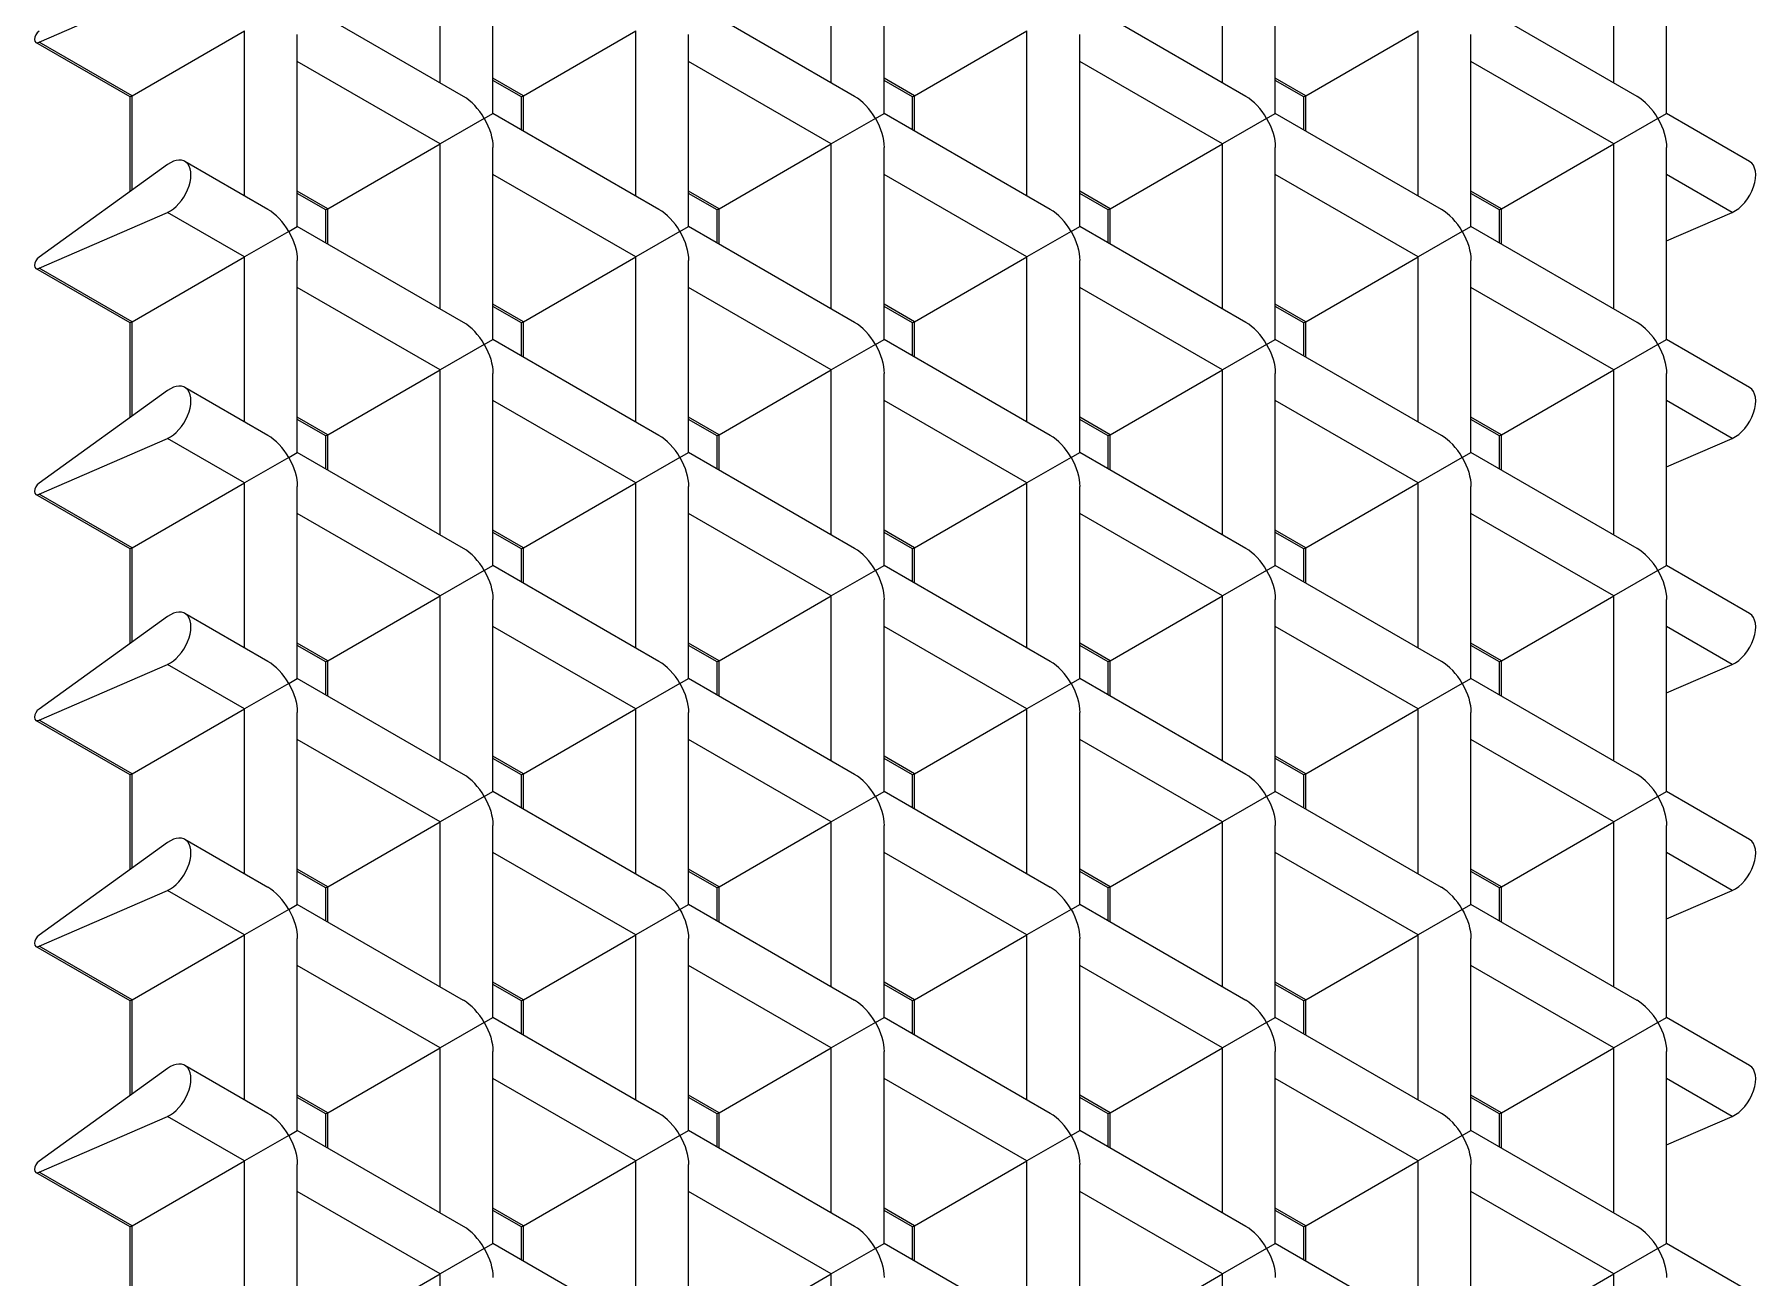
# Model space of a CAD drawing. Header units: millimetres. Extents: x 2813 to 4236, y 547 to 1552.
# Drawn here: x 3612 to 3845.6, y 1057.6 to 1226 of the extents above; entities that cross this region are included whole.
import ezdxf

# ---------------------------------------------------------------- set-up
doc = ezdxf.new("R2010")
doc.units = ezdxf.units.MM

msp = doc.modelspace()

# ---------------------------------------------------------------- linework, layer by layer
at = {"linetype": 'Continuous', "lineweight": 0, "extrusion": (-2e-16, 0.816497, -0.57735)}
for p, q in [((3666.99, 1219.43), (3666.99, 1241.79)), ((3674.15, 1215.3), (3674.15, 1241.3)), ((3720.02, 1219.43), (3720.02, 1241.79)), ((3727.18, 1215.3), (3727.18, 1241.3)), ((3773.06, 1219.43), (3773.06, 1241.79)), ((3780.21, 1215.3), (3780.21, 1241.3)), ((3826.09, 1219.43), (3826.09, 1241.79)), ((3833.25, 1215.3), (3833.25, 1241.3)), ((3612.63, 1224.97), (3630.03, 1232.51)), ((3670.15, 1217.61), (3647.63, 1230.61)), ((3723.18, 1217.61), (3700.66, 1230.61)), ((3776.21, 1217.61), (3753.7, 1230.61)), ((3829.25, 1217.61), (3806.73, 1230.61)), ((3625.25, 1217.69), (3640.47, 1226.48)), ((3640.47, 1204.12), (3640.47, 1226.48)), ((3678.28, 1217.69), (3693.51, 1226.48)), ((3693.51, 1204.12), (3693.51, 1226.48)), ((3731.31, 1217.69), (3746.54, 1226.48)), ((3746.54, 1204.12), (3746.54, 1226.48)), ((3784.34, 1217.69), (3799.57, 1226.48)), ((3799.57, 1204.12), (3799.57, 1226.48)), ((3624.98, 1217.53), (3612.18, 1224.92)), ((3625.25, 1217.69), (3612.63, 1224.97)), ((3647.63, 1199.99), (3647.63, 1225.99)), ((3700.66, 1199.99), (3700.66, 1225.99)), ((3753.7, 1199.99), (3753.7, 1225.99)), ((3806.73, 1199.99), (3806.73, 1225.99)), ((3666.99, 1211.17), (3647.63, 1222.35)), ((3720.02, 1211.17), (3700.66, 1222.35)), ((3773.06, 1211.17), (3753.7, 1222.35)), ((3826.09, 1211.17), (3806.73, 1222.35)), ((3678.28, 1217.69), (3674.15, 1220.07)), ((3678.02, 1217.53), (3674.15, 1219.77)), ((3731.31, 1217.69), (3727.18, 1220.07)), ((3731.05, 1217.53), (3727.18, 1219.77)), ((3784.34, 1217.69), (3780.21, 1220.07)), ((3784.08, 1217.53), (3780.21, 1219.77)), ((3625.25, 1217.69), (3624.98, 1217.53)), ((3624.98, 1204.73), (3624.98, 1217.53)), ((3625.25, 1204.92), (3625.25, 1217.69)), ((3678.28, 1217.69), (3678.02, 1217.53)), ((3678.02, 1213.07), (3678.02, 1217.53)), ((3678.28, 1212.91), (3678.28, 1217.69)), ((3731.31, 1217.69), (3731.05, 1217.53)), ((3731.05, 1213.07), (3731.05, 1217.53)), ((3731.31, 1212.91), (3731.31, 1217.69)), ((3784.34, 1217.69), (3784.08, 1217.53)), ((3784.08, 1213.07), (3784.08, 1217.53)), ((3784.34, 1212.91), (3784.34, 1217.69)), ((3672.98, 1214.62), (3674.15, 1215.3)), ((3696.66, 1202.3), (3674.15, 1215.3)), ((3726.01, 1214.62), (3727.18, 1215.3)), ((3749.7, 1202.3), (3727.18, 1215.3)), ((3779.04, 1214.62), (3780.21, 1215.3)), ((3802.73, 1202.3), (3780.21, 1215.3)), ((3832.07, 1214.62), (3833.25, 1215.3)), ((3844.51, 1208.79), (3833.25, 1215.3)), ((3672.98, 1214.62), (3666.99, 1211.17)), ((3726.01, 1214.62), (3720.02, 1211.17)), ((3779.04, 1214.62), (3773.06, 1211.17)), ((3832.07, 1214.62), (3826.09, 1211.17)), ((3651.76, 1202.38), (3666.99, 1211.17)), ((3666.99, 1188.81), (3666.99, 1211.17)), ((3674.15, 1184.68), (3674.15, 1210.68)), ((3704.8, 1202.38), (3720.02, 1211.17)), ((3720.02, 1188.81), (3720.02, 1211.17)), ((3727.18, 1184.68), (3727.18, 1210.68)), ((3757.83, 1202.38), (3773.06, 1211.17)), ((3773.06, 1188.81), (3773.06, 1211.17)), ((3780.21, 1184.68), (3780.21, 1210.68)), ((3810.86, 1202.38), (3826.09, 1211.17)), ((3826.09, 1188.81), (3826.09, 1211.17)), ((3833.25, 1184.68), (3833.25, 1210.68)), ((3630.03, 1208.37), (3612.63, 1195.82)), ((3643.63, 1202.3), (3632.38, 1208.79)), ((3693.51, 1195.86), (3674.15, 1207.04)), ((3746.54, 1195.86), (3727.18, 1207.04)), ((3799.57, 1195.86), (3780.21, 1207.04)), ((3842.16, 1201.89), (3833.25, 1207.04)), ((3651.76, 1202.38), (3647.63, 1204.76)), ((3651.5, 1202.22), (3647.63, 1204.46)), ((3704.8, 1202.38), (3700.66, 1204.76)), ((3704.53, 1202.22), (3700.66, 1204.46)), ((3757.83, 1202.38), (3753.7, 1204.76)), ((3757.56, 1202.22), (3753.7, 1204.46)), ((3810.86, 1202.38), (3806.73, 1204.76)), ((3810.6, 1202.22), (3806.73, 1204.46)), ((3612.63, 1194.35), (3630.03, 1201.89)), ((3640.47, 1195.86), (3630.03, 1201.89)), ((3651.76, 1202.38), (3651.5, 1202.22)), ((3651.5, 1197.76), (3651.5, 1202.22)), ((3651.76, 1197.61), (3651.76, 1202.38)), ((3704.8, 1202.38), (3704.53, 1202.22)), ((3704.53, 1197.76), (3704.53, 1202.22)), ((3704.8, 1197.61), (3704.8, 1202.38)), ((3757.83, 1202.38), (3757.56, 1202.22)), ((3757.56, 1197.76), (3757.56, 1202.22)), ((3757.83, 1197.61), (3757.83, 1202.38)), ((3810.86, 1202.38), (3810.6, 1202.22)), ((3810.6, 1197.76), (3810.6, 1202.22)), ((3810.86, 1197.61), (3810.86, 1202.38)), ((3833.25, 1198.02), (3842.16, 1201.89)), ((3646.46, 1199.31), (3640.47, 1195.86)), ((3646.46, 1199.31), (3647.63, 1199.99)), ((3670.15, 1186.99), (3647.63, 1199.99)), ((3699.49, 1199.31), (3693.51, 1195.86)), ((3699.49, 1199.31), (3700.66, 1199.99)), ((3723.18, 1186.99), (3700.66, 1199.99)), ((3752.53, 1199.31), (3746.54, 1195.86)), ((3752.53, 1199.31), (3753.7, 1199.99)), ((3776.21, 1186.99), (3753.7, 1199.99)), ((3805.56, 1199.31), (3799.57, 1195.86)), ((3805.56, 1199.31), (3806.73, 1199.99)), ((3829.25, 1186.99), (3806.73, 1199.99)), ((3624.98, 1186.91), (3612.18, 1194.3)), ((3625.25, 1187.07), (3612.63, 1194.35)), ((3625.25, 1187.07), (3640.47, 1195.86)), ((3640.47, 1173.5), (3640.47, 1195.86)), ((3647.63, 1169.37), (3647.63, 1195.37)), ((3678.28, 1187.07), (3693.51, 1195.86)), ((3693.51, 1173.5), (3693.51, 1195.86)), ((3700.66, 1169.37), (3700.66, 1195.37)), ((3731.31, 1187.07), (3746.54, 1195.86)), ((3746.54, 1173.5), (3746.54, 1195.86)), ((3753.7, 1169.37), (3753.7, 1195.37)), ((3784.34, 1187.07), (3799.57, 1195.86)), ((3799.57, 1173.5), (3799.57, 1195.86)), ((3806.73, 1169.37), (3806.73, 1195.37)), ((3666.99, 1180.55), (3647.63, 1191.73)), ((3720.02, 1180.55), (3700.66, 1191.73)), ((3773.06, 1180.55), (3753.7, 1191.73)), ((3826.09, 1180.55), (3806.73, 1191.73)), ((3678.28, 1187.07), (3674.15, 1189.45)), ((3678.02, 1186.91), (3674.15, 1189.15)), ((3731.31, 1187.07), (3727.18, 1189.45)), ((3731.05, 1186.91), (3727.18, 1189.15)), ((3784.34, 1187.07), (3780.21, 1189.45)), ((3784.08, 1186.91), (3780.21, 1189.15)), ((3625.25, 1187.07), (3624.98, 1186.91)), ((3624.98, 1174.11), (3624.98, 1186.91)), ((3625.25, 1174.3), (3625.25, 1187.07)), ((3678.28, 1187.07), (3678.02, 1186.91)), ((3678.02, 1182.45), (3678.02, 1186.91)), ((3678.28, 1182.3), (3678.28, 1187.07)), ((3731.31, 1187.07), (3731.05, 1186.91)), ((3731.05, 1182.45), (3731.05, 1186.91)), ((3731.31, 1182.3), (3731.31, 1187.07)), ((3784.34, 1187.07), (3784.08, 1186.91)), ((3784.08, 1182.45), (3784.08, 1186.91)), ((3784.34, 1182.3), (3784.34, 1187.07)), ((3672.98, 1184), (3674.15, 1184.68)), ((3696.66, 1171.68), (3674.15, 1184.68)), ((3726.01, 1184), (3727.18, 1184.68)), ((3749.7, 1171.68), (3727.18, 1184.68)), ((3779.04, 1184), (3780.21, 1184.68)), ((3802.73, 1171.68), (3780.21, 1184.68)), ((3832.07, 1184), (3833.25, 1184.68)), ((3844.51, 1178.18), (3833.25, 1184.68)), ((3672.98, 1184), (3666.99, 1180.55)), ((3726.01, 1184), (3720.02, 1180.55)), ((3779.04, 1184), (3773.06, 1180.55)), ((3832.07, 1184), (3826.09, 1180.55)), ((3651.76, 1171.76), (3666.99, 1180.55)), ((3666.99, 1158.19), (3666.99, 1180.55)), ((3674.15, 1154.06), (3674.15, 1180.06)), ((3704.8, 1171.76), (3720.02, 1180.55)), ((3720.02, 1158.19), (3720.02, 1180.55)), ((3727.18, 1154.06), (3727.18, 1180.06)), ((3757.83, 1171.76), (3773.06, 1180.55)), ((3773.06, 1158.19), (3773.06, 1180.55)), ((3780.21, 1154.06), (3780.21, 1180.06)), ((3810.86, 1171.76), (3826.09, 1180.55)), ((3826.09, 1158.19), (3826.09, 1180.55)), ((3833.25, 1154.06), (3833.25, 1180.06)), ((3630.03, 1177.75), (3612.63, 1165.2)), ((3643.63, 1171.68), (3632.38, 1178.18)), ((3693.51, 1165.24), (3674.15, 1176.42)), ((3746.54, 1165.24), (3727.18, 1176.42)), ((3799.57, 1165.24), (3780.21, 1176.42)), ((3842.16, 1171.27), (3833.25, 1176.42)), ((3651.76, 1171.76), (3647.63, 1174.14)), ((3651.5, 1171.61), (3647.63, 1173.84)), ((3704.8, 1171.76), (3700.66, 1174.14)), ((3704.53, 1171.61), (3700.66, 1173.84)), ((3757.83, 1171.76), (3753.7, 1174.14)), ((3757.56, 1171.61), (3753.7, 1173.84)), ((3810.86, 1171.76), (3806.73, 1174.14)), ((3810.6, 1171.61), (3806.73, 1173.84)), ((3612.63, 1163.73), (3630.03, 1171.27)), ((3640.47, 1165.24), (3630.03, 1171.27)), ((3651.76, 1171.76), (3651.5, 1171.61)), ((3651.5, 1167.14), (3651.5, 1171.61)), ((3651.76, 1166.99), (3651.76, 1171.76)), ((3704.8, 1171.76), (3704.53, 1171.61)), ((3704.53, 1167.14), (3704.53, 1171.61)), ((3704.8, 1166.99), (3704.8, 1171.76)), ((3757.83, 1171.76), (3757.56, 1171.61)), ((3757.56, 1167.14), (3757.56, 1171.61)), ((3757.83, 1166.99), (3757.83, 1171.76)), ((3810.86, 1171.76), (3810.6, 1171.61)), ((3810.6, 1167.14), (3810.6, 1171.61)), ((3810.86, 1166.99), (3810.86, 1171.76)), ((3833.25, 1167.4), (3842.16, 1171.27)), ((3646.46, 1168.7), (3640.47, 1165.24)), ((3646.46, 1168.7), (3647.63, 1169.37)), ((3670.15, 1156.37), (3647.63, 1169.37)), ((3699.49, 1168.7), (3693.51, 1165.24)), ((3699.49, 1168.7), (3700.66, 1169.37)), ((3723.18, 1156.37), (3700.66, 1169.37)), ((3752.53, 1168.7), (3746.54, 1165.24)), ((3752.53, 1168.7), (3753.7, 1169.37)), ((3776.21, 1156.37), (3753.7, 1169.37)), ((3805.56, 1168.7), (3799.57, 1165.24)), ((3805.56, 1168.7), (3806.73, 1169.37)), ((3829.25, 1156.37), (3806.73, 1169.37)), ((3624.98, 1156.3), (3612.18, 1163.69)), ((3625.25, 1156.45), (3612.63, 1163.73)), ((3625.25, 1156.45), (3640.47, 1165.24)), ((3640.47, 1142.89), (3640.47, 1165.24)), ((3647.63, 1138.75), (3647.63, 1164.75)), ((3678.28, 1156.45), (3693.51, 1165.24)), ((3693.51, 1142.89), (3693.51, 1165.24)), ((3700.66, 1138.75), (3700.66, 1164.75)), ((3731.31, 1156.45), (3746.54, 1165.24)), ((3746.54, 1142.89), (3746.54, 1165.24)), ((3753.7, 1138.75), (3753.7, 1164.75)), ((3784.34, 1156.45), (3799.57, 1165.24)), ((3799.57, 1142.89), (3799.57, 1165.24)), ((3806.73, 1138.75), (3806.73, 1164.75)), ((3666.99, 1149.93), (3647.63, 1161.11)), ((3720.02, 1149.93), (3700.66, 1161.11)), ((3773.06, 1149.93), (3753.7, 1161.11)), ((3826.09, 1149.93), (3806.73, 1161.11)), ((3678.28, 1156.45), (3674.15, 1158.83)), ((3731.31, 1156.45), (3727.18, 1158.83)), ((3784.34, 1156.45), (3780.21, 1158.83)), ((3625.25, 1156.45), (3624.98, 1156.3)), ((3624.98, 1143.49), (3624.98, 1156.3)), ((3625.25, 1143.68), (3625.25, 1156.45)), ((3678.02, 1156.3), (3674.15, 1158.53)), ((3678.28, 1156.45), (3678.02, 1156.3)), ((3678.02, 1151.83), (3678.02, 1156.3)), ((3678.28, 1151.68), (3678.28, 1156.45)), ((3731.05, 1156.3), (3727.18, 1158.53)), ((3731.31, 1156.45), (3731.05, 1156.3)), ((3731.05, 1151.83), (3731.05, 1156.3)), ((3731.31, 1151.68), (3731.31, 1156.45)), ((3784.08, 1156.3), (3780.21, 1158.53)), ((3784.34, 1156.45), (3784.08, 1156.3)), ((3784.08, 1151.83), (3784.08, 1156.3)), ((3784.34, 1151.68), (3784.34, 1156.45)), ((3672.98, 1153.39), (3674.15, 1154.06)), ((3696.66, 1141.06), (3674.15, 1154.06)), ((3726.01, 1153.39), (3727.18, 1154.06)), ((3749.7, 1141.06), (3727.18, 1154.06)), ((3779.04, 1153.39), (3780.21, 1154.06)), ((3802.73, 1141.06), (3780.21, 1154.06)), ((3832.07, 1153.39), (3833.25, 1154.06)), ((3844.51, 1147.56), (3833.25, 1154.06)), ((3672.98, 1153.39), (3666.99, 1149.93)), ((3726.01, 1153.39), (3720.02, 1149.93)), ((3779.04, 1153.39), (3773.06, 1149.93)), ((3832.07, 1153.39), (3826.09, 1149.93)), ((3651.76, 1141.14), (3666.99, 1149.93)), ((3666.99, 1127.58), (3666.99, 1149.93)), ((3674.15, 1123.44), (3674.15, 1149.44)), ((3704.8, 1141.14), (3720.02, 1149.93)), ((3720.02, 1127.58), (3720.02, 1149.93)), ((3727.18, 1123.44), (3727.18, 1149.44)), ((3757.83, 1141.14), (3773.06, 1149.93)), ((3773.06, 1127.58), (3773.06, 1149.93)), ((3780.21, 1123.44), (3780.21, 1149.44)), ((3810.86, 1141.14), (3826.09, 1149.93)), ((3826.09, 1127.58), (3826.09, 1149.93)), ((3833.25, 1123.44), (3833.25, 1149.44)), ((3630.03, 1147.13), (3612.63, 1134.58)), ((3643.63, 1141.06), (3632.38, 1147.56)), ((3693.51, 1134.62), (3674.15, 1145.8)), ((3746.54, 1134.62), (3727.18, 1145.8)), ((3799.57, 1134.62), (3780.21, 1145.8)), ((3842.16, 1140.65), (3833.25, 1145.8)), ((3651.76, 1141.14), (3647.63, 1143.52)), ((3651.5, 1140.99), (3647.63, 1143.22)), ((3704.8, 1141.14), (3700.66, 1143.52)), ((3704.53, 1140.99), (3700.66, 1143.22)), ((3757.83, 1141.14), (3753.7, 1143.52)), ((3757.56, 1140.99), (3753.7, 1143.22)), ((3810.86, 1141.14), (3806.73, 1143.52)), ((3810.6, 1140.99), (3806.73, 1143.22)), ((3612.63, 1133.11), (3630.03, 1140.65)), ((3640.47, 1134.62), (3630.03, 1140.65)), ((3651.76, 1141.14), (3651.5, 1140.99)), ((3651.5, 1136.52), (3651.5, 1140.99)), ((3651.76, 1136.37), (3651.76, 1141.14)), ((3704.8, 1141.14), (3704.53, 1140.99)), ((3704.53, 1136.52), (3704.53, 1140.99)), ((3704.8, 1136.37), (3704.8, 1141.14)), ((3757.83, 1141.14), (3757.56, 1140.99)), ((3757.56, 1136.52), (3757.56, 1140.99)), ((3757.83, 1136.37), (3757.83, 1141.14)), ((3810.86, 1141.14), (3810.6, 1140.99)), ((3810.6, 1136.52), (3810.6, 1140.99)), ((3810.86, 1136.37), (3810.86, 1141.14)), ((3833.25, 1136.79), (3842.16, 1140.65)), ((3646.46, 1138.08), (3640.47, 1134.62)), ((3646.46, 1138.08), (3647.63, 1138.75)), ((3670.15, 1125.75), (3647.63, 1138.75)), ((3699.49, 1138.08), (3693.51, 1134.62)), ((3699.49, 1138.08), (3700.66, 1138.75)), ((3723.18, 1125.75), (3700.66, 1138.75)), ((3752.53, 1138.08), (3746.54, 1134.62)), ((3752.53, 1138.08), (3753.7, 1138.75)), ((3776.21, 1125.75), (3753.7, 1138.75)), ((3805.56, 1138.08), (3799.57, 1134.62)), ((3805.56, 1138.08), (3806.73, 1138.75)), ((3829.25, 1125.75), (3806.73, 1138.75)), ((3624.98, 1125.68), (3612.18, 1133.07)), ((3625.25, 1125.83), (3612.63, 1133.11)), ((3625.25, 1125.83), (3640.47, 1134.62)), ((3640.47, 1112.27), (3640.47, 1134.62)), ((3647.63, 1108.13), (3647.63, 1134.13)), ((3678.28, 1125.83), (3693.51, 1134.62)), ((3693.51, 1112.27), (3693.51, 1134.62)), ((3700.66, 1108.13), (3700.66, 1134.13)), ((3731.31, 1125.83), (3746.54, 1134.62)), ((3746.54, 1112.27), (3746.54, 1134.62)), ((3753.7, 1108.13), (3753.7, 1134.13)), ((3784.34, 1125.83), (3799.57, 1134.62)), ((3799.57, 1112.27), (3799.57, 1134.62)), ((3806.73, 1108.13), (3806.73, 1134.13)), ((3666.99, 1119.31), (3647.63, 1130.49)), ((3720.02, 1119.31), (3700.66, 1130.49)), ((3773.06, 1119.31), (3753.7, 1130.49)), ((3826.09, 1119.31), (3806.73, 1130.49)), ((3678.28, 1125.83), (3674.15, 1128.21)), ((3678.02, 1125.68), (3674.15, 1127.91)), ((3731.31, 1125.83), (3727.18, 1128.21)), ((3731.05, 1125.68), (3727.18, 1127.91)), ((3784.34, 1125.83), (3780.21, 1128.21)), ((3784.08, 1125.68), (3780.21, 1127.91)), ((3625.25, 1125.83), (3624.98, 1125.68)), ((3624.98, 1112.87), (3624.98, 1125.68)), ((3625.25, 1113.06), (3625.25, 1125.83)), ((3678.28, 1125.83), (3678.02, 1125.68)), ((3678.02, 1121.21), (3678.02, 1125.68)), ((3678.28, 1121.06), (3678.28, 1125.83)), ((3731.31, 1125.83), (3731.05, 1125.68)), ((3731.05, 1121.21), (3731.05, 1125.68)), ((3731.31, 1121.06), (3731.31, 1125.83)), ((3784.34, 1125.83), (3784.08, 1125.68)), ((3784.08, 1121.21), (3784.08, 1125.68)), ((3784.34, 1121.06), (3784.34, 1125.83)), ((3672.98, 1122.77), (3666.99, 1119.31)), ((3672.98, 1122.77), (3674.15, 1123.44)), ((3696.66, 1110.44), (3674.15, 1123.44)), ((3726.01, 1122.77), (3720.02, 1119.31)), ((3726.01, 1122.77), (3727.18, 1123.44)), ((3749.7, 1110.44), (3727.18, 1123.44)), ((3779.04, 1122.77), (3773.06, 1119.31)), ((3779.04, 1122.77), (3780.21, 1123.44)), ((3802.73, 1110.44), (3780.21, 1123.44)), ((3832.07, 1122.77), (3826.09, 1119.31)), ((3832.07, 1122.77), (3833.25, 1123.44)), ((3844.51, 1116.94), (3833.25, 1123.44)), ((3651.76, 1110.52), (3666.99, 1119.31)), ((3666.99, 1096.96), (3666.99, 1119.31)), ((3704.8, 1110.52), (3720.02, 1119.31)), ((3720.02, 1096.96), (3720.02, 1119.31)), ((3757.83, 1110.52), (3773.06, 1119.31)), ((3773.06, 1096.96), (3773.06, 1119.31)), ((3810.86, 1110.52), (3826.09, 1119.31)), ((3826.09, 1096.96), (3826.09, 1119.31)), ((3643.63, 1110.44), (3632.38, 1116.94)), ((3674.15, 1092.83), (3674.15, 1118.83)), ((3727.18, 1092.83), (3727.18, 1118.83)), ((3780.21, 1092.83), (3780.21, 1118.83)), ((3833.25, 1092.83), (3833.25, 1118.83)), ((3630.03, 1116.51), (3612.63, 1103.96)), ((3693.51, 1104), (3674.15, 1115.18)), ((3746.54, 1104), (3727.18, 1115.18)), ((3799.57, 1104), (3780.21, 1115.18)), ((3842.16, 1110.03), (3833.25, 1115.18)), ((3651.76, 1110.52), (3647.63, 1112.91)), ((3651.5, 1110.37), (3647.63, 1112.6)), ((3704.8, 1110.52), (3700.66, 1112.91)), ((3704.53, 1110.37), (3700.66, 1112.6)), ((3757.83, 1110.52), (3753.7, 1112.91)), ((3757.56, 1110.37), (3753.7, 1112.6)), ((3810.86, 1110.52), (3806.73, 1112.91)), ((3810.6, 1110.37), (3806.73, 1112.6)), ((3612.63, 1102.49), (3630.03, 1110.03)), ((3640.47, 1104), (3630.03, 1110.03)), ((3651.76, 1110.52), (3651.5, 1110.37)), ((3651.5, 1105.9), (3651.5, 1110.37)), ((3651.76, 1105.75), (3651.76, 1110.52)), ((3704.8, 1110.52), (3704.53, 1110.37)), ((3704.53, 1105.9), (3704.53, 1110.37)), ((3704.8, 1105.75), (3704.8, 1110.52)), ((3757.83, 1110.52), (3757.56, 1110.37)), ((3757.56, 1105.9), (3757.56, 1110.37)), ((3757.83, 1105.75), (3757.83, 1110.52)), ((3810.86, 1110.52), (3810.6, 1110.37)), ((3810.6, 1105.9), (3810.6, 1110.37)), ((3810.86, 1105.75), (3810.86, 1110.52)), ((3833.25, 1106.17), (3842.16, 1110.03)), ((3646.46, 1107.46), (3640.47, 1104)), ((3646.46, 1107.46), (3647.63, 1108.13)), ((3670.15, 1095.13), (3647.63, 1108.13)), ((3699.49, 1107.46), (3693.51, 1104)), ((3699.49, 1107.46), (3700.66, 1108.13)), ((3723.18, 1095.13), (3700.66, 1108.13)), ((3752.53, 1107.46), (3746.54, 1104)), ((3752.53, 1107.46), (3753.7, 1108.13)), ((3776.21, 1095.13), (3753.7, 1108.13)), ((3805.56, 1107.46), (3799.57, 1104)), ((3805.56, 1107.46), (3806.73, 1108.13)), ((3829.25, 1095.13), (3806.73, 1108.13)), ((3625.25, 1095.21), (3640.47, 1104)), ((3640.47, 1081.65), (3640.47, 1104)), ((3647.63, 1077.52), (3647.63, 1103.52)), ((3678.28, 1095.21), (3693.51, 1104)), ((3693.51, 1081.65), (3693.51, 1104)), ((3700.66, 1077.52), (3700.66, 1103.52)), ((3731.31, 1095.21), (3746.54, 1104)), ((3746.54, 1081.65), (3746.54, 1104)), ((3753.7, 1077.52), (3753.7, 1103.52)), ((3784.34, 1095.21), (3799.57, 1104)), ((3799.57, 1081.65), (3799.57, 1104)), ((3806.73, 1077.52), (3806.73, 1103.52)), ((3624.98, 1095.06), (3612.18, 1102.45)), ((3625.25, 1095.21), (3612.63, 1102.49)), ((3666.99, 1088.69), (3647.63, 1099.87)), ((3720.02, 1088.69), (3700.66, 1099.87)), ((3773.06, 1088.69), (3753.7, 1099.87)), ((3826.09, 1088.69), (3806.73, 1099.87)), ((3678.28, 1095.21), (3674.15, 1097.6)), ((3678.02, 1095.06), (3674.15, 1097.29)), ((3731.31, 1095.21), (3727.18, 1097.6)), ((3731.05, 1095.06), (3727.18, 1097.29)), ((3784.34, 1095.21), (3780.21, 1097.6)), ((3784.08, 1095.06), (3780.21, 1097.29)), ((3625.25, 1095.21), (3624.98, 1095.06)), ((3624.98, 1082.25), (3624.98, 1095.06)), ((3625.25, 1082.44), (3625.25, 1095.21)), ((3678.28, 1095.21), (3678.02, 1095.06)), ((3678.02, 1090.59), (3678.02, 1095.06)), ((3678.28, 1090.44), (3678.28, 1095.21)), ((3731.31, 1095.21), (3731.05, 1095.06)), ((3731.05, 1090.59), (3731.05, 1095.06)), ((3731.31, 1090.44), (3731.31, 1095.21)), ((3784.34, 1095.21), (3784.08, 1095.06)), ((3784.08, 1090.59), (3784.08, 1095.06)), ((3784.34, 1090.44), (3784.34, 1095.21)), ((3672.98, 1092.15), (3666.99, 1088.69)), ((3672.98, 1092.15), (3674.15, 1092.83)), ((3696.66, 1079.83), (3674.15, 1092.83)), ((3726.01, 1092.15), (3720.02, 1088.69)), ((3726.01, 1092.15), (3727.18, 1092.83)), ((3749.7, 1079.83), (3727.18, 1092.83)), ((3779.04, 1092.15), (3773.06, 1088.69)), ((3779.04, 1092.15), (3780.21, 1092.83)), ((3802.73, 1079.83), (3780.21, 1092.83)), ((3832.07, 1092.15), (3826.09, 1088.69)), ((3832.07, 1092.15), (3833.25, 1092.83)), ((3844.51, 1086.32), (3833.25, 1092.83)), ((3651.76, 1079.9), (3666.99, 1088.69)), ((3666.99, 1066.34), (3666.99, 1088.69)), ((3704.8, 1079.9), (3720.02, 1088.69)), ((3720.02, 1066.34), (3720.02, 1088.69)), ((3757.83, 1079.9), (3773.06, 1088.69)), ((3773.06, 1066.34), (3773.06, 1088.69)), ((3810.86, 1079.9), (3826.09, 1088.69)), ((3826.09, 1066.34), (3826.09, 1088.69)), ((3643.63, 1079.83), (3632.38, 1086.32)), ((3674.15, 1062.21), (3674.15, 1088.21)), ((3727.18, 1062.21), (3727.18, 1088.21)), ((3780.21, 1062.21), (3780.21, 1088.21)), ((3833.25, 1062.21), (3833.25, 1088.21)), ((3630.03, 1085.89), (3612.63, 1073.34)), ((3693.51, 1073.38), (3674.15, 1084.56)), ((3746.54, 1073.38), (3727.18, 1084.56)), ((3799.57, 1073.38), (3780.21, 1084.56)), ((3842.16, 1079.41), (3833.25, 1084.56)), ((3651.76, 1079.9), (3647.63, 1082.29)), ((3651.5, 1079.75), (3647.63, 1081.98)), ((3704.8, 1079.9), (3700.66, 1082.29)), ((3704.53, 1079.75), (3700.66, 1081.98)), ((3757.83, 1079.9), (3753.7, 1082.29)), ((3757.56, 1079.75), (3753.7, 1081.98)), ((3810.86, 1079.9), (3806.73, 1082.29)), ((3810.6, 1079.75), (3806.73, 1081.98)), ((3612.63, 1071.87), (3630.03, 1079.41)), ((3640.47, 1073.38), (3630.03, 1079.41)), ((3651.76, 1079.9), (3651.5, 1079.75)), ((3651.5, 1075.28), (3651.5, 1079.75)), ((3651.76, 1075.13), (3651.76, 1079.9)), ((3704.8, 1079.9), (3704.53, 1079.75)), ((3704.53, 1075.28), (3704.53, 1079.75)), ((3704.8, 1075.13), (3704.8, 1079.9)), ((3757.83, 1079.9), (3757.56, 1079.75)), ((3757.56, 1075.28), (3757.56, 1079.75)), ((3757.83, 1075.13), (3757.83, 1079.9)), ((3810.86, 1079.9), (3810.6, 1079.75)), ((3810.6, 1075.28), (3810.6, 1079.75)), ((3810.86, 1075.13), (3810.86, 1079.9)), ((3833.25, 1075.55), (3842.16, 1079.41)), ((3646.46, 1076.84), (3647.63, 1077.52)), ((3670.15, 1064.52), (3647.63, 1077.52)), ((3699.49, 1076.84), (3700.66, 1077.52)), ((3723.18, 1064.52), (3700.66, 1077.52)), ((3752.53, 1076.84), (3753.7, 1077.52)), ((3776.21, 1064.52), (3753.7, 1077.52)), ((3805.56, 1076.84), (3806.73, 1077.52)), ((3829.25, 1064.52), (3806.73, 1077.52)), ((3646.46, 1076.84), (3640.47, 1073.38)), ((3699.49, 1076.84), (3693.51, 1073.38)), ((3752.53, 1076.84), (3746.54, 1073.38)), ((3805.56, 1076.84), (3799.57, 1073.38)), ((3625.25, 1064.59), (3640.47, 1073.38)), ((3640.47, 1051.03), (3640.47, 1073.38)), ((3647.63, 1046.9), (3647.63, 1072.9)), ((3678.28, 1064.59), (3693.51, 1073.38)), ((3693.51, 1051.03), (3693.51, 1073.38)), ((3700.66, 1046.9), (3700.66, 1072.9)), ((3731.31, 1064.59), (3746.54, 1073.38)), ((3746.54, 1051.03), (3746.54, 1073.38)), ((3753.7, 1046.9), (3753.7, 1072.9)), ((3784.34, 1064.59), (3799.57, 1073.38)), ((3799.57, 1051.03), (3799.57, 1073.38)), ((3806.73, 1046.9), (3806.73, 1072.9)), ((3624.98, 1064.44), (3612.18, 1071.83)), ((3625.25, 1064.59), (3612.63, 1071.87)), ((3666.99, 1058.07), (3647.63, 1069.25)), ((3720.02, 1058.07), (3700.66, 1069.25)), ((3773.06, 1058.07), (3753.7, 1069.25)), ((3826.09, 1058.07), (3806.73, 1069.25)), ((3678.28, 1064.59), (3674.15, 1066.98)), ((3678.02, 1064.44), (3674.15, 1066.67)), ((3731.31, 1064.59), (3727.18, 1066.98)), ((3731.05, 1064.44), (3727.18, 1066.67)), ((3784.34, 1064.59), (3780.21, 1066.98)), ((3784.08, 1064.44), (3780.21, 1066.67)), ((3625.25, 1064.59), (3624.98, 1064.44)), ((3624.98, 1051.63), (3624.98, 1064.44)), ((3625.25, 1051.82), (3625.25, 1064.59)), ((3678.28, 1064.59), (3678.02, 1064.44)), ((3678.02, 1059.97), (3678.02, 1064.44)), ((3678.28, 1059.82), (3678.28, 1064.59)), ((3731.31, 1064.59), (3731.05, 1064.44)), ((3731.05, 1059.97), (3731.05, 1064.44)), ((3731.31, 1059.82), (3731.31, 1064.59)), ((3784.34, 1064.59), (3784.08, 1064.44)), ((3784.08, 1059.97), (3784.08, 1064.44)), ((3784.34, 1059.82), (3784.34, 1064.59)), ((3672.98, 1061.53), (3666.99, 1058.07)), ((3672.98, 1061.53), (3674.15, 1062.21)), ((3696.66, 1049.21), (3674.15, 1062.21)), ((3726.01, 1061.53), (3720.02, 1058.07)), ((3726.01, 1061.53), (3727.18, 1062.21)), ((3749.7, 1049.21), (3727.18, 1062.21)), ((3779.04, 1061.53), (3773.06, 1058.07)), ((3779.04, 1061.53), (3780.21, 1062.21)), ((3802.73, 1049.21), (3780.21, 1062.21)), ((3832.07, 1061.53), (3826.09, 1058.07)), ((3832.07, 1061.53), (3833.25, 1062.21)), ((3844.51, 1055.7), (3833.25, 1062.21)), ((3651.76, 1049.28), (3666.99, 1058.07)), ((3666.99, 1035.72), (3666.99, 1058.07)), ((3704.8, 1049.28), (3720.02, 1058.07)), ((3720.02, 1035.72), (3720.02, 1058.07)), ((3757.83, 1049.28), (3773.06, 1058.07)), ((3773.06, 1035.72), (3773.06, 1058.07)), ((3810.86, 1049.28), (3826.09, 1058.07)), ((3826.09, 1035.72), (3826.09, 1058.07))]:
    msp.add_line(p, q, dxfattribs=at)
at = {"linetype": 'Continuous', "lineweight": 0}
for centre, major_axis, start_param, end_param in [((3612.63, 1225.7), (-0.45, -0.779), -2.356194, 0.785398), ((3670.15, 1212.99), (-2.83, 4.9), -1.570796, -0.785398), ((3723.18, 1212.99), (-2.83, 4.9), -1.570796, -0.785398), ((3776.21, 1212.99), (-2.83, 4.9), -1.570796, -0.785398), ((3829.25, 1212.99), (-2.83, 4.9), -1.570796, -0.785398), ((3630.38, 1205.33), (2, 3.46), -2.480295, 0.909498), ((3842.51, 1205.33), (2, 3.46), -2.480295, 0), ((3643.63, 1197.68), (-2.83, 4.9), -1.570796, -0.785398), ((3696.66, 1197.68), (-2.83, 4.9), -1.570796, -0.785398), ((3749.7, 1197.68), (-2.83, 4.9), -1.570796, -0.785398), ((3802.73, 1197.68), (-2.83, 4.9), -1.570796, -0.785398), ((3612.63, 1195.08), (-0.45, -0.779), -2.356194, 0.785398), ((3670.15, 1182.37), (-2.83, 4.9), -1.570796, -0.785398), ((3723.18, 1182.37), (-2.83, 4.9), -1.570796, -0.785398), ((3776.21, 1182.37), (-2.83, 4.9), -1.570796, -0.785398), ((3829.25, 1182.37), (-2.83, 4.9), -1.570796, -0.785398), ((3630.38, 1174.71), (2, 3.46), -2.480295, 0.909498), ((3842.51, 1174.71), (2, 3.46), -2.480295, 0), ((3643.63, 1167.06), (-2.83, 4.9), -1.570796, -0.785398), ((3696.66, 1167.06), (-2.83, 4.9), -1.570796, -0.785398), ((3749.7, 1167.06), (-2.83, 4.9), -1.570796, -0.785398), ((3802.73, 1167.06), (-2.83, 4.9), -1.570796, -0.785398), ((3612.63, 1164.46), (-0.45, -0.779), -2.356194, 0.785398), ((3670.15, 1151.75), (-2.83, 4.9), -1.570796, -0.785398), ((3723.18, 1151.75), (-2.83, 4.9), -1.570796, -0.785398), ((3776.21, 1151.75), (-2.83, 4.9), -1.570796, -0.785398), ((3829.25, 1151.75), (-2.83, 4.9), -1.570796, -0.785398), ((3630.38, 1144.09), (2, 3.46), -2.480295, 0.909498), ((3842.51, 1144.09), (2, 3.46), -2.480295, 0), ((3643.63, 1136.44), (-2.83, 4.9), -1.570796, -0.785398), ((3696.66, 1136.44), (-2.83, 4.9), -1.570796, -0.785398), ((3749.7, 1136.44), (-2.83, 4.9), -1.570796, -0.785398), ((3802.73, 1136.44), (-2.83, 4.9), -1.570796, -0.785398), ((3612.63, 1133.85), (-0.45, -0.779), -2.356194, 0.785398), ((3670.15, 1121.13), (-2.83, 4.9), -1.570796, -0.785398), ((3723.18, 1121.13), (-2.83, 4.9), -1.570796, -0.785398), ((3776.21, 1121.13), (-2.83, 4.9), -1.570796, -0.785398), ((3829.25, 1121.13), (-2.83, 4.9), -1.570796, -0.785398), ((3630.38, 1113.47), (2, 3.46), -2.480295, 0.909498), ((3842.51, 1113.47), (2, 3.46), -2.480295, 0), ((3643.63, 1105.83), (-2.83, 4.9), -1.570796, -0.785398), ((3696.66, 1105.83), (-2.83, 4.9), -1.570796, -0.785398), ((3749.7, 1105.83), (-2.83, 4.9), -1.570796, -0.785398), ((3802.73, 1105.83), (-2.83, 4.9), -1.570796, -0.785398), ((3612.63, 1103.23), (-0.45, -0.779), -2.356194, 0.785398), ((3670.15, 1090.52), (-2.83, 4.9), -1.570796, -0.785398), ((3723.18, 1090.52), (-2.83, 4.9), -1.570796, -0.785398), ((3776.21, 1090.52), (-2.83, 4.9), -1.570796, -0.785398), ((3829.25, 1090.52), (-2.83, 4.9), -1.570796, -0.785398), ((3630.38, 1082.86), (2, 3.46), -2.480295, 0.909498), ((3842.51, 1082.86), (2, 3.46), -2.480295, 0), ((3643.63, 1075.21), (-2.83, 4.9), -1.570796, -0.785398), ((3696.66, 1075.21), (-2.83, 4.9), -1.570796, -0.785398), ((3749.7, 1075.21), (-2.83, 4.9), -1.570796, -0.785398), ((3802.73, 1075.21), (-2.83, 4.9), -1.570796, -0.785398), ((3612.63, 1072.61), (-0.45, -0.779), -2.356194, 0.785398), ((3670.15, 1059.9), (-2.83, 4.9), -1.570796, -0.785398), ((3723.18, 1059.9), (-2.83, 4.9), -1.570796, -0.785398), ((3776.21, 1059.9), (-2.83, 4.9), -1.570796, -0.785398), ((3829.25, 1059.9), (-2.83, 4.9), -1.570796, -0.785398)]:
    msp.add_ellipse(centre, major_axis=major_axis, ratio=0.57735, start_param=start_param, end_param=end_param, dxfattribs=at)
at = {"linetype": 'Continuous', "lineweight": 0, "extrusion": (-9.17848e-17, -1.14229e-16, -1)}
for centre in [(3670.15, 1212.99), (3723.18, 1212.99), (3829.25, 1212.99), (3643.63, 1197.68), (3696.66, 1197.68), (3749.7, 1197.68), (3670.15, 1182.37), (3723.18, 1182.37), (3829.25, 1182.37), (3643.63, 1167.06), (3696.66, 1167.06), (3749.7, 1167.06), (3670.15, 1151.75), (3723.18, 1151.75), (3829.25, 1151.75), (3643.63, 1136.44), (3696.66, 1136.44), (3749.7, 1136.44), (3670.15, 1121.13), (3723.18, 1121.13), (3643.63, 1105.83), (3696.66, 1105.83), (3749.7, 1105.83), (3670.15, 1090.52), (3723.18, 1090.52), (3643.63, 1075.21), (3696.66, 1075.21), (3749.7, 1075.21), (3670.15, 1059.9), (3723.18, 1059.9)]:
    msp.add_ellipse(centre, major_axis=(-2.83, 4.9), ratio=0.57735, start_param=1.570796, end_param=2.356194, dxfattribs=at)
at = {"linetype": 'Continuous', "lineweight": 0, "extrusion": (-3.35695e-17, -1.41856e-16, -1)}
for centre in [(3776.21, 1212.99), (3776.21, 1182.37), (3776.21, 1151.75), (3776.21, 1121.13), (3776.21, 1090.52), (3776.21, 1059.9)]:
    msp.add_ellipse(centre, major_axis=(-2.83, 4.9), ratio=0.57735, start_param=1.570796, end_param=2.356194, dxfattribs=at)
at = {"linetype": 'Continuous', "lineweight": 0, "extrusion": (-1.18301e-16, -6.83013e-17, -1)}
for centre in [(3802.73, 1197.68), (3802.73, 1167.06), (3802.73, 1136.44), (3829.25, 1121.13), (3802.73, 1105.83), (3829.25, 1090.52), (3802.73, 1075.21), (3829.25, 1059.9)]:
    msp.add_ellipse(centre, major_axis=(-2.83, 4.9), ratio=0.57735, start_param=1.570796, end_param=2.356194, dxfattribs=at)

doc.saveas('drawing.dxf')
